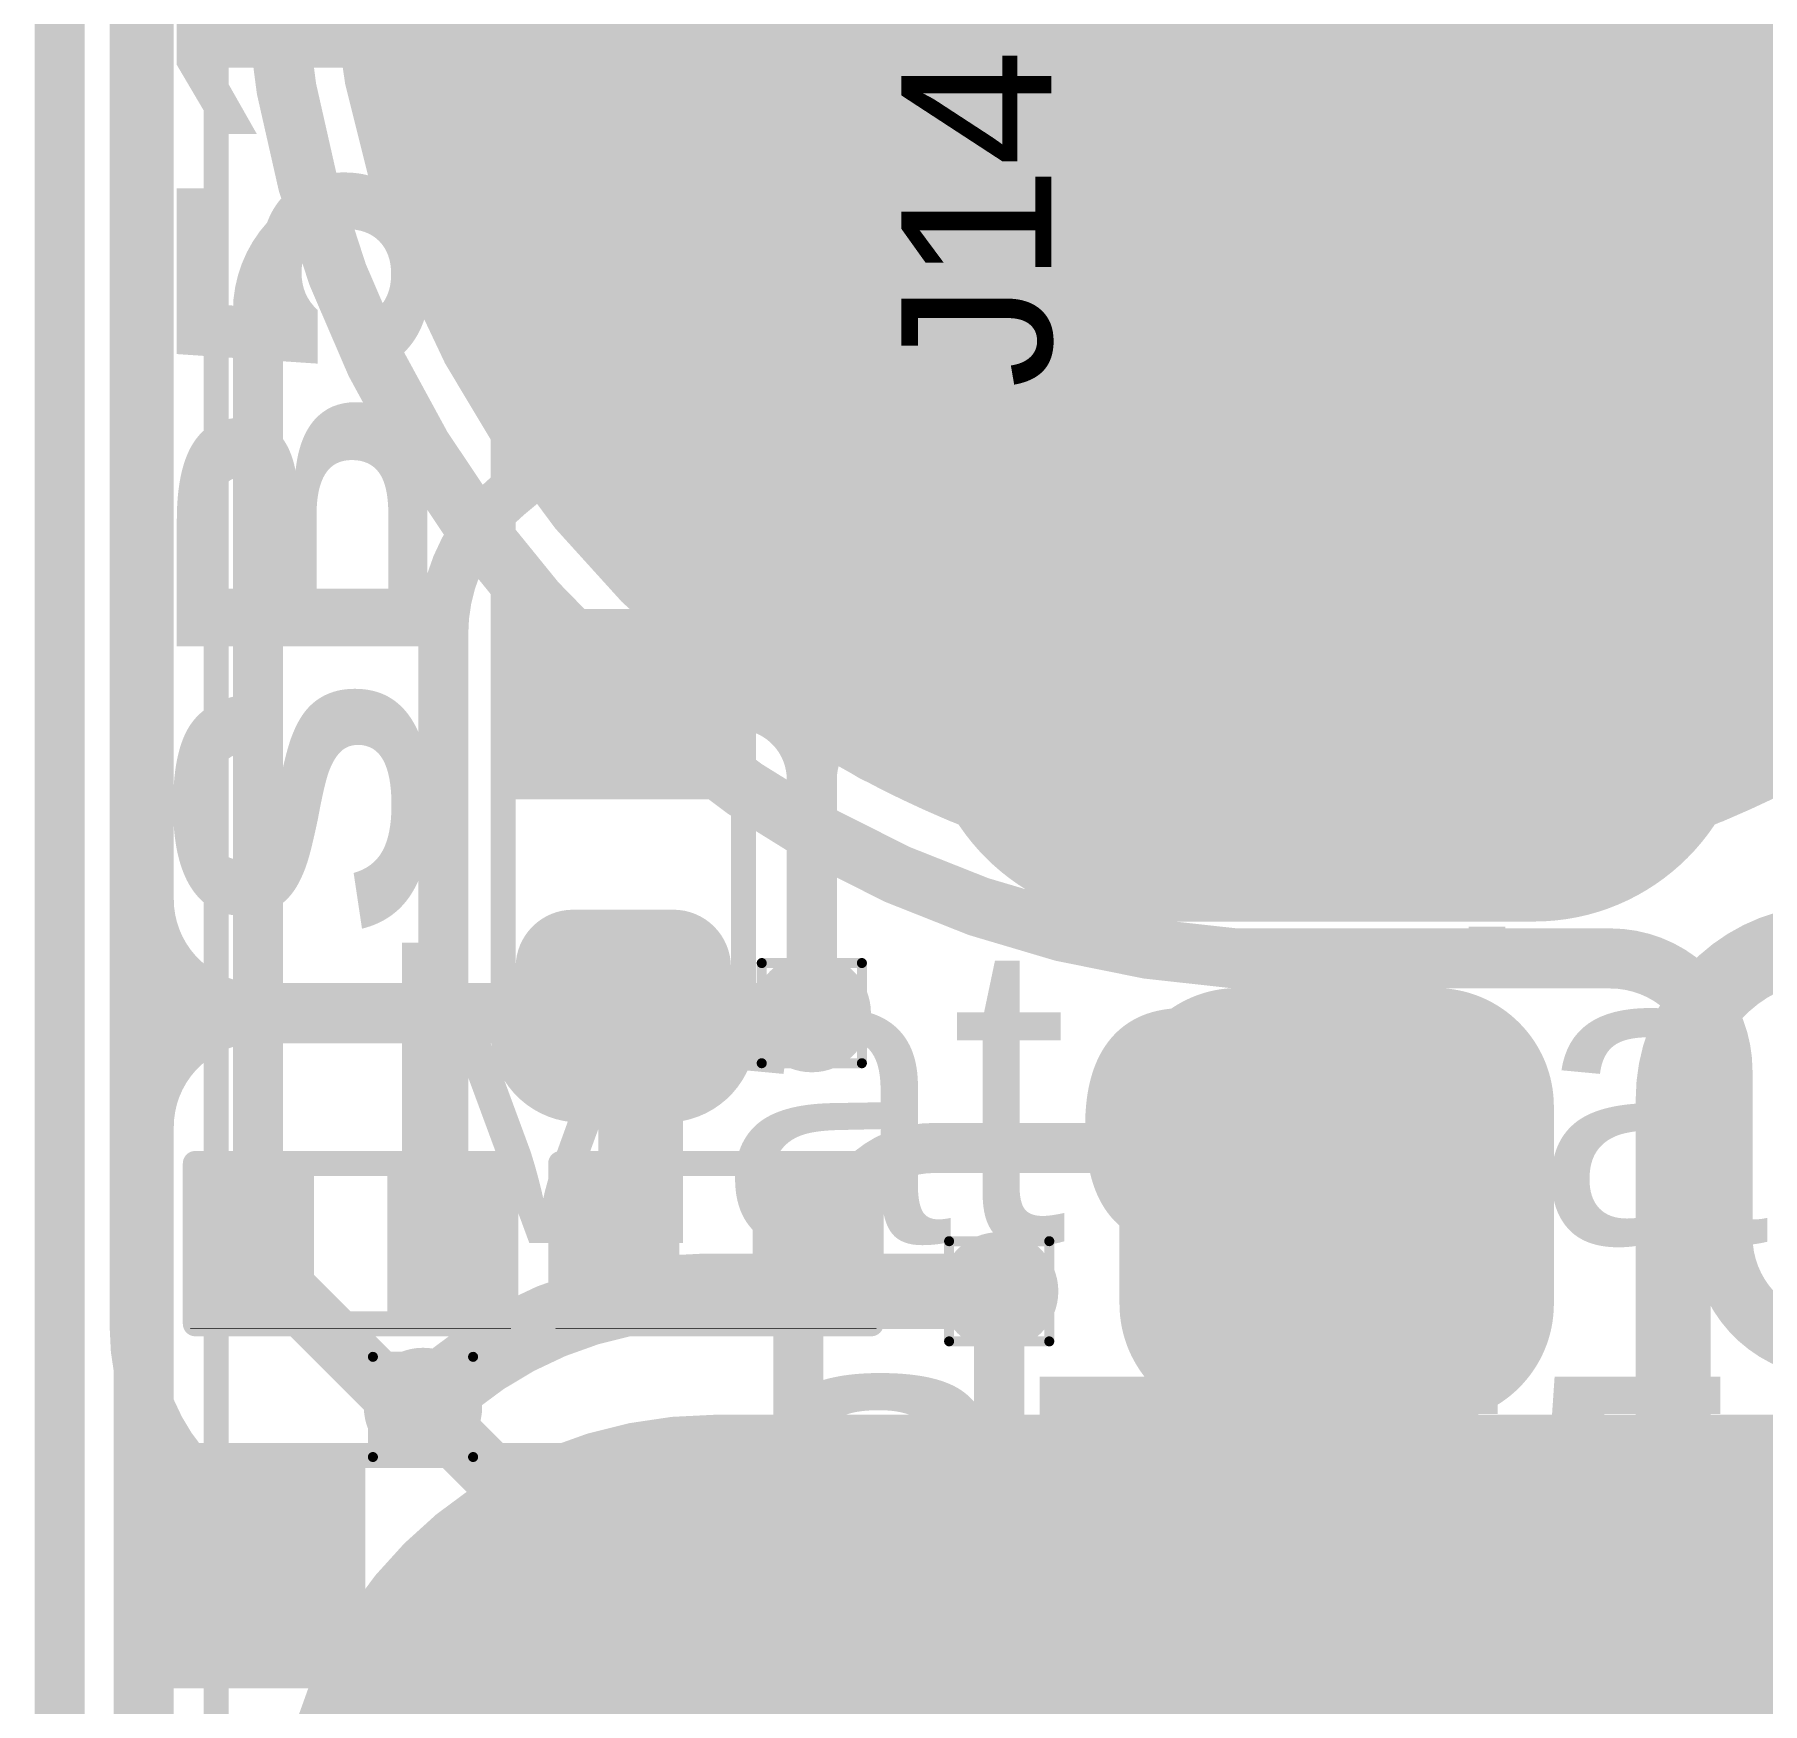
# Model space of a CAD drawing. Header units: inches. Extents: x 3 to 457, y -41 to 239.
# Drawn here: x 103.43 to 112.19, y 14.03 to 22.5 of the extents above; entities that cross this region are included whole.
import ezdxf

# ---------------------------------------------------------------- set-up
doc = ezdxf.new("R2010")
doc.units = ezdxf.units.IN
for name, color, linetype in [('Board Outline', 216, 'Continuous'), ('Bottom Layer', 5, 'Continuous'), ('Bottom Overlay', 54, 'Continuous'), ('Bottom Paste', 16, 'Continuous'), ('Bottom Solder', 6, 'Continuous'), ('Drill Drawing', 1, 'Continuous'), ('Fabrication', 76, 'Continuous'), ('Top Layer', 1, 'Continuous'), ('Top Overlay', 2, 'Continuous'), ('Top Paste', 8, 'Continuous'), ('Top Solder', 216, 'Continuous'), ('Via Holes', 16, 'Continuous')]:
    doc.layers.add(name, color=color, linetype=linetype)
doc.styles.add('Arial', font='', dxfattribs={"height": 0.2})
doc.styles.add('Arial Black_Bold', font='', dxfattribs={"height": 0.2})
doc.styles.get('Arial').set_extended_font_data('Arial')
doc.styles.get('Arial Black_Bold').set_extended_font_data('Arial Black', bold=True)

# ---------------------------------------------------------------- blocks, each defined once
blk = doc.blocks.new('S______B______117')
at = {"layer": 'Top Layer'}
for points in [[(-1.143, -0.4445), (-1.143, 0.4445), (-0.381, 0.4445), (-0.381, -0.4445)], [(0.381, -0.4445), (0.381, 0.4445), (1.143, 0.4445), (1.143, -0.4445)]]:
    blk.add_hatch(color=1, dxfattribs=at).paths.add_polyline_path(points)
at = {"layer": 'Top Paste'}
for points in [[(-1.143, -0.4445), (-1.143, 0.4445), (-0.381, 0.4445), (-0.381, -0.4445)], [(0.381, -0.4445), (0.381, 0.4445), (1.143, 0.4445), (1.143, -0.4445)]]:
    blk.add_hatch(color=8, dxfattribs=at).paths.add_polyline_path(points)
at = {"layer": 'Top Solder'}
for points in [[(-1.2446, -0.5461), (-1.2446, 0.5461), (-0.2794, 0.5461), (-0.2794, -0.5461)], [(0.2794, -0.5461), (0.2794, 0.5461), (1.2446, 0.5461), (1.2446, -0.5461)]]:
    blk.add_hatch(color=216, dxfattribs=at).paths.add_polyline_path(points)
at = {"layer": 'Top Overlay'}
for points in [[(-1.27, -0.5588, 0.127, 0.127, 0), (-1.27, 0.5588, 0.127, 0.127, 0)], [(-1.27, 0.5588, 0.127, 0.127, 0), (1.27, 0.5588, 0.127, 0.127, 0)], [(1.27, -0.5588, 0.127, 0.127, 0), (1.27, 0.5588, 0.127, 0.127, 0)], [(-1.27, -0.5588, 0.127, 0.127, 0), (1.27, -0.5588, 0.127, 0.127, 0)]]:
    blk.add_lwpolyline(points, format="xyseb", dxfattribs=at)
for points in [[(-1.30175, 0.5588, 0.0635, 0.0635, 1), (-1.23825, 0.5588, 0.0635, 0.0635, 1)], [(-1.30175, 0.5588, 0.0635, 0.0635, 1), (-1.23825, 0.5588, 0.0635, 0.0635, 1)], [(1.23825, 0.5588, 0.0635, 0.0635, 1), (1.30175, 0.5588, 0.0635, 0.0635, 1)], [(1.23825, 0.5588, 0.0635, 0.0635, 1), (1.30175, 0.5588, 0.0635, 0.0635, 1)], [(-1.30175, -0.5588, 0.0635, 0.0635, 1), (-1.23825, -0.5588, 0.0635, 0.0635, 1)], [(-1.30175, -0.5588, 0.0635, 0.0635, 1), (-1.23825, -0.5588, 0.0635, 0.0635, 1)], [(1.23825, -0.5588, 0.0635, 0.0635, 1), (1.30175, -0.5588, 0.0635, 0.0635, 1)], [(1.23825, -0.5588, 0.0635, 0.0635, 1), (1.30175, -0.5588, 0.0635, 0.0635, 1)]]:
    blk.add_lwpolyline(points, format="xyseb", close=True, dxfattribs=at)
blk = doc.blocks.new('S______B______3_P___126')
at = {"layer": 'Top Layer'}
h = blk.add_hatch(color=1, dxfattribs=at)
edge = h.paths.add_edge_path()
edge.add_arc((-1.7145, -0.254), 0.1905, 180, 270)
edge.add_line((-1.7145, -0.4445), (-1.3335, -0.4445))
edge.add_arc((-1.3335, -0.254), 0.1905, 270, 360)
edge.add_line((-1.143, -0.254), (-1.143, 0.254))
edge.add_arc((-1.3335, 0.254), 0.1905, 0, 90)
edge.add_line((-1.3335, 0.4445), (-1.7145, 0.4445))
edge.add_arc((-1.7145, 0.254), 0.1905, 90, 180)
edge.add_line((-1.905, 0.254), (-1.905, -0.254))
blk.add_hatch(color=1, dxfattribs=at).paths.add_polyline_path([(-0.381, -0.4445), (-0.381, 0.4445), (0.381, 0.4445), (0.381, -0.4445)])
h = blk.add_hatch(color=1, dxfattribs=at)
edge = h.paths.add_edge_path()
edge.add_arc((1.3335, -0.254), 0.1905, 180, 270)
edge.add_line((1.3335, -0.4445), (1.7145, -0.4445))
edge.add_arc((1.7145, -0.254), 0.1905, 270, 360)
edge.add_line((1.905, -0.254), (1.905, 0.254))
edge.add_arc((1.7145, 0.254), 0.1905, 0, 90)
edge.add_line((1.7145, 0.4445), (1.3335, 0.4445))
edge.add_arc((1.3335, 0.254), 0.1905, 90, 180)
edge.add_line((1.143, 0.254), (1.143, -0.254))
at = {"layer": 'Top Paste'}
h = blk.add_hatch(color=8, dxfattribs=at)
edge = h.paths.add_edge_path()
edge.add_arc((-1.7145, -0.254), 0.1905, 180, 270)
edge.add_line((-1.7145, -0.4445), (-1.3335, -0.4445))
edge.add_arc((-1.3335, -0.254), 0.1905, 270, 360)
edge.add_line((-1.143, -0.254), (-1.143, 0.254))
edge.add_arc((-1.3335, 0.254), 0.1905, 0, 90)
edge.add_line((-1.3335, 0.4445), (-1.7145, 0.4445))
edge.add_arc((-1.7145, 0.254), 0.1905, 90, 180)
edge.add_line((-1.905, 0.254), (-1.905, -0.254))
blk.add_hatch(color=8, dxfattribs=at).paths.add_polyline_path([(-0.381, -0.4445), (-0.381, 0.4445), (0.381, 0.4445), (0.381, -0.4445)])
h = blk.add_hatch(color=8, dxfattribs=at)
edge = h.paths.add_edge_path()
edge.add_arc((1.3335, -0.254), 0.1905, 180, 270)
edge.add_line((1.3335, -0.4445), (1.7145, -0.4445))
edge.add_arc((1.7145, -0.254), 0.1905, 270, 360)
edge.add_line((1.905, -0.254), (1.905, 0.254))
edge.add_arc((1.7145, 0.254), 0.1905, 0, 90)
edge.add_line((1.7145, 0.4445), (1.3335, 0.4445))
edge.add_arc((1.3335, 0.254), 0.1905, 90, 180)
edge.add_line((1.143, 0.254), (1.143, -0.254))
at = {"layer": 'Top Solder'}
h = blk.add_hatch(color=216, dxfattribs=at)
edge = h.paths.add_edge_path()
edge.add_arc((-1.7145, -0.254), 0.2921, 180, 270)
edge.add_line((-1.7145, -0.5461), (-1.3335, -0.5461))
edge.add_arc((-1.3335, -0.254), 0.2921, 270, 360)
edge.add_line((-1.0414, -0.254), (-1.0414, 0.254))
edge.add_arc((-1.3335, 0.254), 0.2921, 0, 90)
edge.add_line((-1.3335, 0.5461), (-1.7145, 0.5461))
edge.add_arc((-1.7145, 0.254), 0.2921, 90, 180)
edge.add_line((-2.0066, 0.254), (-2.0066, -0.254))
blk.add_hatch(color=216, dxfattribs=at).paths.add_polyline_path([(-0.4826, -0.5461), (-0.4826, 0.5461), (0.4826, 0.5461), (0.4826, -0.5461)])
h = blk.add_hatch(color=216, dxfattribs=at)
edge = h.paths.add_edge_path()
edge.add_arc((1.3335, -0.254), 0.2921, 180, 270)
edge.add_line((1.3335, -0.5461), (1.7145, -0.5461))
edge.add_arc((1.7145, -0.254), 0.2921, 270, 360)
edge.add_line((2.0066, -0.254), (2.0066, 0.254))
edge.add_arc((1.7145, 0.254), 0.2921, 0, 90)
edge.add_line((1.7145, 0.5461), (1.3335, 0.5461))
edge.add_arc((1.3335, 0.254), 0.2921, 90, 180)
edge.add_line((1.0414, 0.254), (1.0414, -0.254))
at = {"layer": 'Top Overlay'}
for points in [[(-2.0574, 0.2166, 0.127, 0.127, -0.414214), (-1.6644, 0.6096, 0.127, 0.127, 0)], [(1.6644, 0.6096, 0.127, 0.127, 0), (-1.6644, 0.6096, 0.127, 0.127, 0)], [(1.6644, 0.6096, 0.127, 0.127, -0.414214), (2.0574, 0.2166, 0.127, 0.127, 0)], [(-2.0574, -0.2166, 0.127, 0.127, 0), (-2.0574, 0.2166, 0.127, 0.127, 0)], [(2.0574, -0.2166, 0.127, 0.127, 0), (2.0574, 0.2166, 0.127, 0.127, 0)], [(-1.6644, -0.6096, 0.127, 0.127, -0.414214), (-2.0574, -0.2166, 0.127, 0.127, 0)], [(2.0574, -0.2166, 0.127, 0.127, -0.414214), (1.6644, -0.6096, 0.127, 0.127, 0)], [(1.6644, -0.6096, 0.127, 0.127, 0), (-1.6644, -0.6096, 0.127, 0.127, 0)]]:
    blk.add_lwpolyline(points, format="xyseb", dxfattribs=at)
for points in [[(-1.6962, 0.6096, 0.0635, 0.0635, 1), (-1.6327, 0.6096, 0.0635, 0.0635, 1)], [(-1.6962, 0.6096, 0.0635, 0.0635, 1), (-1.6327, 0.6096, 0.0635, 0.0635, 1)], [(1.6327, 0.6096, 0.0635, 0.0635, 1), (1.6962, 0.6096, 0.0635, 0.0635, 1)], [(1.6327, 0.6096, 0.0635, 0.0635, 1), (1.6962, 0.6096, 0.0635, 0.0635, 1)], [(-2.0892, 0.2166, 0.0635, 0.0635, 1), (-2.0257, 0.2166, 0.0635, 0.0635, 1)], [(-2.0892, 0.2166, 0.0635, 0.0635, 1), (-2.0257, 0.2166, 0.0635, 0.0635, 1)], [(2.0257, 0.2166, 0.0635, 0.0635, 1), (2.0892, 0.2166, 0.0635, 0.0635, 1)], [(2.0257, 0.2166, 0.0635, 0.0635, 1), (2.0892, 0.2166, 0.0635, 0.0635, 1)], [(-2.0892, -0.2166, 0.0635, 0.0635, 1), (-2.0257, -0.2166, 0.0635, 0.0635, 1)], [(-2.0892, -0.2166, 0.0635, 0.0635, 1), (-2.0257, -0.2166, 0.0635, 0.0635, 1)], [(2.0257, -0.2166, 0.0635, 0.0635, 1), (2.0892, -0.2166, 0.0635, 0.0635, 1)], [(2.0257, -0.2166, 0.0635, 0.0635, 1), (2.0892, -0.2166, 0.0635, 0.0635, 1)], [(-1.6962, -0.6096, 0.0635, 0.0635, 1), (-1.6327, -0.6096, 0.0635, 0.0635, 1)], [(-1.6962, -0.6096, 0.0635, 0.0635, 1), (-1.6327, -0.6096, 0.0635, 0.0635, 1)], [(1.6327, -0.6096, 0.0635, 0.0635, 1), (1.6962, -0.6096, 0.0635, 0.0635, 1)], [(1.6327, -0.6096, 0.0635, 0.0635, 1), (1.6962, -0.6096, 0.0635, 0.0635, 1)]]:
    blk.add_lwpolyline(points, format="xyseb", close=True, dxfattribs=at)
blk = doc.blocks.new('R___0402_183')
at = {"layer": 'Top Layer'}
for points in [[(-0.6985, -0.3175), (-0.6985, 0.3175), (-0.2413, 0.3175), (-0.2413, -0.3175)], [(0.2413, -0.3175), (0.2413, 0.3175), (0.6985, 0.3175), (0.6985, -0.3175)]]:
    blk.add_hatch(color=1, dxfattribs=at).paths.add_polyline_path(points)
at = {"layer": 'Top Paste'}
for points in [[(-0.6985, -0.3175), (-0.6985, 0.3175), (-0.2413, 0.3175), (-0.2413, -0.3175)], [(0.2413, -0.3175), (0.2413, 0.3175), (0.6985, 0.3175), (0.6985, -0.3175)]]:
    blk.add_hatch(color=8, dxfattribs=at).paths.add_polyline_path(points)
at = {"layer": 'Top Solder'}
for points in [[(-0.7535, -0.3725), (-0.7535, 0.3725), (-0.1863, 0.3725), (-0.1863, -0.3725)], [(0.1863, -0.3725), (0.1863, 0.3725), (0.7535, 0.3725), (0.7535, -0.3725)]]:
    blk.add_hatch(color=216, dxfattribs=at).paths.add_polyline_path(points)
at = {"layer": 'Top Overlay'}
for points in [[(-0.7874, 0.4064, 0.127, 0.127, 0), (0.7874, 0.4064, 0.127, 0.127, 0)], [(-0.7874, -0.4064, 0.127, 0.127, 0), (-0.7874, 0.4064, 0.127, 0.127, 0)], [(0.7874, -0.4064, 0.127, 0.127, 0), (0.7874, 0.4064, 0.127, 0.127, 0)], [(-0.7874, -0.4064, 0.127, 0.127, 0), (0.7874, -0.4064, 0.127, 0.127, 0)], [(-0.8128, -0.4318, 0.00323, 0.00323, 0), (0.8128, -0.4318, 0.00323, 0.00323, 0)]]:
    blk.add_lwpolyline(points, format="xyseb", dxfattribs=at)
for points in [[(-0.8191, 0.4064, 0.0635, 0.0635, 1), (-0.7556, 0.4064, 0.0635, 0.0635, 1)], [(-0.8191, 0.4064, 0.0635, 0.0635, 1), (-0.7556, 0.4064, 0.0635, 0.0635, 1)], [(0.7556, 0.4064, 0.0635, 0.0635, 1), (0.8191, 0.4064, 0.0635, 0.0635, 1)], [(0.7556, 0.4064, 0.0635, 0.0635, 1), (0.8191, 0.4064, 0.0635, 0.0635, 1)], [(-0.8191, -0.4064, 0.0635, 0.0635, 1), (-0.7556, -0.4064, 0.0635, 0.0635, 1)], [(-0.8191, -0.4064, 0.0635, 0.0635, 1), (-0.7556, -0.4064, 0.0635, 0.0635, 1)], [(0.7556, -0.4064, 0.0635, 0.0635, 1), (0.8191, -0.4064, 0.0635, 0.0635, 1)], [(0.7556, -0.4064, 0.0635, 0.0635, 1), (0.8191, -0.4064, 0.0635, 0.0635, 1)], [(-0.8136, -0.4318, 0.00161, 0.00161, 1), (-0.812, -0.4318, 0.00161, 0.00161, 1)], [(0.812, -0.4318, 0.00161, 0.00161, 1), (0.8136, -0.4318, 0.00161, 0.00161, 1)]]:
    blk.add_lwpolyline(points, format="xyseb", close=True, dxfattribs=at)
blk = doc.blocks.new('R___0402_184')
at = {"layer": 'Top Layer'}
for points in [[(-0.6985, -0.3175), (-0.6985, 0.3175), (-0.2413, 0.3175), (-0.2413, -0.3175)], [(0.2413, -0.3175), (0.2413, 0.3175), (0.6985, 0.3175), (0.6985, -0.3175)]]:
    blk.add_hatch(color=1, dxfattribs=at).paths.add_polyline_path(points)
at = {"layer": 'Top Paste'}
for points in [[(-0.6985, -0.3175), (-0.6985, 0.3175), (-0.2413, 0.3175), (-0.2413, -0.3175)], [(0.2413, -0.3175), (0.2413, 0.3175), (0.6985, 0.3175), (0.6985, -0.3175)]]:
    blk.add_hatch(color=8, dxfattribs=at).paths.add_polyline_path(points)
at = {"layer": 'Top Solder'}
for points in [[(-0.7535, -0.3725), (-0.7535, 0.3725), (-0.1863, 0.3725), (-0.1863, -0.3725)], [(0.1863, -0.3725), (0.1863, 0.3725), (0.7535, 0.3725), (0.7535, -0.3725)]]:
    blk.add_hatch(color=216, dxfattribs=at).paths.add_polyline_path(points)
at = {"layer": 'Top Overlay'}
for points in [[(-0.7874, 0.4064, 0.127, 0.127, 0), (0.7874, 0.4064, 0.127, 0.127, 0)], [(-0.7874, -0.4064, 0.127, 0.127, 0), (-0.7874, 0.4064, 0.127, 0.127, 0)], [(0.7874, -0.4064, 0.127, 0.127, 0), (0.7874, 0.4064, 0.127, 0.127, 0)], [(-0.7874, -0.4064, 0.127, 0.127, 0), (0.7874, -0.4064, 0.127, 0.127, 0)], [(-0.8128, -0.4318, 0.00323, 0.00323, 0), (0.8128, -0.4318, 0.00323, 0.00323, 0)]]:
    blk.add_lwpolyline(points, format="xyseb", dxfattribs=at)
for points in [[(-0.8191, 0.4064, 0.0635, 0.0635, 1), (-0.7556, 0.4064, 0.0635, 0.0635, 1)], [(-0.8191, 0.4064, 0.0635, 0.0635, 1), (-0.7556, 0.4064, 0.0635, 0.0635, 1)], [(0.7556, 0.4064, 0.0635, 0.0635, 1), (0.8191, 0.4064, 0.0635, 0.0635, 1)], [(0.7556, 0.4064, 0.0635, 0.0635, 1), (0.8191, 0.4064, 0.0635, 0.0635, 1)], [(-0.8191, -0.4064, 0.0635, 0.0635, 1), (-0.7556, -0.4064, 0.0635, 0.0635, 1)], [(-0.8191, -0.4064, 0.0635, 0.0635, 1), (-0.7556, -0.4064, 0.0635, 0.0635, 1)], [(0.7556, -0.4064, 0.0635, 0.0635, 1), (0.8191, -0.4064, 0.0635, 0.0635, 1)], [(0.7556, -0.4064, 0.0635, 0.0635, 1), (0.8191, -0.4064, 0.0635, 0.0635, 1)], [(-0.8136, -0.4318, 0.00161, 0.00161, 1), (-0.812, -0.4318, 0.00161, 0.00161, 1)], [(0.812, -0.4318, 0.00161, 0.00161, 1), (0.8136, -0.4318, 0.00161, 0.00161, 1)]]:
    blk.add_lwpolyline(points, format="xyseb", close=True, dxfattribs=at)
blk = doc.blocks.new('EMG_ELECTRODE_4_____B_237')
at = {"layer": 'Bottom Layer'}
h = blk.add_hatch(color=5, dxfattribs=at)
edge = h.paths.add_edge_path()
edge.add_arc((-0.0001, 19.9744), 5, 0, 360)
h = blk.add_hatch(color=5, dxfattribs=at)
edge = h.paths.add_edge_path()
edge.add_arc((-3.15, 10), 2.1, 90, 270)
edge.add_line((-3.15, 7.9), (3.15, 7.9))
edge.add_arc((3.15, 10), 2.1, 270, 450)
edge.add_line((3.15, 12.1), (-3.15, 12.1))
at = {"layer": 'Bottom Paste'}
h = blk.add_hatch(color=16, dxfattribs=at)
edge = h.paths.add_edge_path()
edge.add_arc((-0.0001, 19.9744), 5, 0, 360)
h = blk.add_hatch(color=16, dxfattribs=at)
edge = h.paths.add_edge_path()
edge.add_arc((-3.15, 10), 2.1, 90, 270)
edge.add_line((-3.15, 7.9), (3.15, 7.9))
edge.add_arc((3.15, 10), 2.1, 270, 450)
edge.add_line((3.15, 12.1), (-3.15, 12.1))
at = {"layer": 'Bottom Solder'}
h = blk.add_hatch(color=6, dxfattribs=at)
edge = h.paths.add_edge_path()
edge.add_arc((-0.0001, 19.9744), 5.1016, 0, 360)
h = blk.add_hatch(color=6, dxfattribs=at)
edge = h.paths.add_edge_path()
edge.add_arc((-3.15, 10), 2.2016, 90, 270)
edge.add_line((-3.15, 7.7984), (3.15, 7.7984))
edge.add_arc((3.15, 10), 2.2016, 270, 450)
edge.add_line((3.15, 12.2016), (-3.15, 12.2016))
at = {"layer": 'Bottom Overlay'}
blk.add_lwpolyline([(-5.6833, -21.0042, 0.127, 0.127, 0), (-5.6833, 20.9528, 0.127, 0.127, 0)], format="xyseb", dxfattribs=at)
blk = doc.blocks.new('T____P____SMD_3_P____239')
at = {"layer": 'Top Layer'}
h = blk.add_hatch(color=1, dxfattribs=at)
edge = h.paths.add_edge_path()
edge.add_arc((-0.5, 3.04), 0.5, 90, 180)
edge.add_line((-1, 3.04), (-1, 2.04))
edge.add_arc((-0.5, 2.04), 0.5, 180, 270)
edge.add_line((-0.5, 1.54), (0.5, 1.54))
edge.add_arc((0.5, 2.04), 0.5, 270, 360)
edge.add_line((1, 2.04), (1, 3.04))
edge.add_arc((0.5, 3.04), 0.5, 0, 90)
edge.add_line((0.5, 3.54), (-0.5, 3.54))
h = blk.add_hatch(color=1, dxfattribs=at)
edge = h.paths.add_edge_path()
edge.add_arc((-1, 0), 1, 90, 270)
edge.add_line((-1, -1), (1, -1))
edge.add_arc((1, 0), 1, 270, 450)
edge.add_line((1, 1), (-1, 1))
h = blk.add_hatch(color=1, dxfattribs=at)
edge = h.paths.add_edge_path()
edge.add_arc((-0.5, -2.04), 0.5, 90, 180)
edge.add_line((-1, -2.04), (-1, -3.04))
edge.add_arc((-0.5, -3.04), 0.5, 180, 270)
edge.add_line((-0.5, -3.54), (0.5, -3.54))
edge.add_arc((0.5, -3.04), 0.5, 270, 360)
edge.add_line((1, -3.04), (1, -2.04))
edge.add_arc((0.5, -2.04), 0.5, 0, 90)
edge.add_line((0.5, -1.54), (-0.5, -1.54))
at = {"layer": 'Top Paste'}
h = blk.add_hatch(color=8, dxfattribs=at)
edge = h.paths.add_edge_path()
edge.add_arc((-0.5, 3.04), 0.5, 90, 180)
edge.add_line((-1, 3.04), (-1, 2.04))
edge.add_arc((-0.5, 2.04), 0.5, 180, 270)
edge.add_line((-0.5, 1.54), (0.5, 1.54))
edge.add_arc((0.5, 2.04), 0.5, 270, 360)
edge.add_line((1, 2.04), (1, 3.04))
edge.add_arc((0.5, 3.04), 0.5, 0, 90)
edge.add_line((0.5, 3.54), (-0.5, 3.54))
h = blk.add_hatch(color=8, dxfattribs=at)
edge = h.paths.add_edge_path()
edge.add_arc((-1, 0), 1, 90, 270)
edge.add_line((-1, -1), (1, -1))
edge.add_arc((1, 0), 1, 270, 450)
edge.add_line((1, 1), (-1, 1))
h = blk.add_hatch(color=8, dxfattribs=at)
edge = h.paths.add_edge_path()
edge.add_arc((-0.5, -2.04), 0.5, 90, 180)
edge.add_line((-1, -2.04), (-1, -3.04))
edge.add_arc((-0.5, -3.04), 0.5, 180, 270)
edge.add_line((-0.5, -3.54), (0.5, -3.54))
edge.add_arc((0.5, -3.04), 0.5, 270, 360)
edge.add_line((1, -3.04), (1, -2.04))
edge.add_arc((0.5, -2.04), 0.5, 0, 90)
edge.add_line((0.5, -1.54), (-0.5, -1.54))
at = {"layer": 'Top Solder'}
h = blk.add_hatch(color=216, dxfattribs=at)
edge = h.paths.add_edge_path()
edge.add_arc((-0.5, 3.04), 0.6016, 90, 180)
edge.add_line((-1.1016, 3.04), (-1.1016, 2.04))
edge.add_arc((-0.5, 2.04), 0.6016, 180, 270)
edge.add_line((-0.5, 1.4384), (0.5, 1.4384))
edge.add_arc((0.5, 2.04), 0.6016, 270, 360)
edge.add_line((1.1016, 2.04), (1.1016, 3.04))
edge.add_arc((0.5, 3.04), 0.6016, 0, 90)
edge.add_line((0.5, 3.6416), (-0.5, 3.6416))
h = blk.add_hatch(color=216, dxfattribs=at)
edge = h.paths.add_edge_path()
edge.add_arc((-1, 0), 1.1016, 90, 270)
edge.add_line((-1, -1.1016), (1, -1.1016))
edge.add_arc((1, 0), 1.1016, 270, 450)
edge.add_line((1, 1.1016), (-1, 1.1016))
h = blk.add_hatch(color=216, dxfattribs=at)
edge = h.paths.add_edge_path()
edge.add_arc((-0.5, -2.04), 0.6016, 90, 180)
edge.add_line((-1.1016, -2.04), (-1.1016, -3.04))
edge.add_arc((-0.5, -3.04), 0.6016, 180, 270)
edge.add_line((-0.5, -3.6416), (0.5, -3.6416))
edge.add_arc((0.5, -3.04), 0.6016, 270, 360)
edge.add_line((1.1016, -3.04), (1.1016, -2.04))
edge.add_arc((0.5, -2.04), 0.6016, 0, 90)
edge.add_line((0.5, -1.4384), (-0.5, -1.4384))

msp = doc.modelspace()

# ---------------------------------------------------------------- hatches: boundary and pattern name
at = {"layer": 'Bottom Layer'}
h = msp.add_hatch(color=5, dxfattribs=at)
edge = h.paths.add_edge_path()
edge.add_arc((107.3672, 17.534), 0.3, 0, 360)
h = msp.add_hatch(color=5, dxfattribs=at)
edge = h.paths.add_edge_path()
edge.add_arc((108.3176, 16.1236), 0.3, 0, 360)
h = msp.add_hatch(color=5, dxfattribs=at)
edge = h.paths.add_edge_path()
edge.add_arc((105.3953, 15.5371), 0.3, 0, 360)
at = {"layer": 'Top Layer'}
h = msp.add_hatch(color=1, dxfattribs=at)
edge = h.paths.add_edge_path()
edge.add_arc((107.3672, 17.534), 0.3, 0, 360)
h = msp.add_hatch(color=1, dxfattribs=at)
edge = h.paths.add_edge_path()
edge.add_arc((108.3176, 16.1236), 0.3, 0, 360)
h = msp.add_hatch(color=1, dxfattribs=at)
edge = h.paths.add_edge_path()
edge.add_arc((105.3953, 15.5371), 0.3, 0, 360)
at = {"layer": 'Via Holes'}
h = msp.add_hatch(color=7, dxfattribs=at)
edge = h.paths.add_edge_path()
edge.add_arc((107.3672, 17.534), 0.15, 0, 360)
h = msp.add_hatch(color=7, dxfattribs=at)
edge = h.paths.add_edge_path()
edge.add_arc((108.3176, 16.1236), 0.15, 0, 360)
h = msp.add_hatch(color=7, dxfattribs=at)
edge = h.paths.add_edge_path()
edge.add_arc((105.3953, 15.5371), 0.15, 0, 360)

# ---------------------------------------------------------------- linework, layer by layer
at = {"layer": 'Board Outline'}
msp.add_lwpolyline([(103.5522, -17.7088, 0.127, 0.127, 0), (103.5525, 24.1726, 0.127, 0.127, 0)], format="xyseb", dxfattribs=at)
at = {"layer": 'Bottom Layer'}
for points in [[(103.979, 18.1108, 0.3048, 0.3048, 0), (103.979, 24.313, 0.3048, 0.3048, 0)], [(106.31, 19.2675, 0.3048, 0.3048, -0.209657), (104.6201, 23.1943, 0.3048, 0.3048, 0)], [(106.31, 19.2675, 0.3048, 0.3048, 0), (106.3412, 19.2367, 0.3048, 0.3048, 0)], [(109.5157, 17.8114, 0.3048, 0.3048, -0.180286), (106.3412, 19.2367, 0.3048, 0.3048, 0)], [(103.979, 16.9572, 0.3048, 0.3048, 0), (103.979, 18.1108, 0.3048, 0.3048, 0)], [(104.5558, 17.534, 0.3048, 0.3048, -0.414214), (103.979, 18.1108, 0.3048, 0.3048, 0)], [(109.5157, 17.8114, 0.3048, 0.3048, 0), (109.5258, 17.8114, 0.3048, 0.3048, 0)], [(109.5258, 17.8114, 0.3048, 0.3048, 0), (111.4169, 17.8114, 0.3048, 0.3048, 0)], [(111.4169, 17.8114, 0.3048, 0.3048, -0.414214), (111.986, 17.2423, 0.3048, 0.3048, 0)], [(103.979, 16.9572, 0.3048, 0.3048, -0.414214), (104.5558, 17.534, 0.3048, 0.3048, 0)], [(104.0478, 17.534, 0.3048, 0.3048, 0), (104.5558, 17.534, 0.3048, 0.3048, 0)], [(104.5558, 17.534, 0.3048, 0.3048, 0), (107.3672, 17.534, 0.3048, 0.3048, 0)], [(111.986, 16.4011, 0.3048, 0.3048, 0), (111.986, 17.2423, 0.3048, 0.3048, 0)], [(103.979, 10.4572, 0.3048, 0.3048, 0), (103.979, 16.9572, 0.3048, 0.3048, 0)], [(112.5499, 15.8373, 0.3048, 0.3048, -0.414214), (111.986, 16.4011, 0.3048, 0.3048, 0)], [(105.3961, 15.5379, 0.381, 0.381, -0.19877), (106.8111, 16.1236, 0.381, 0.381, 0)], [(106.8111, 16.1236, 0.381, 0.381, 0), (108.3176, 16.1236, 0.381, 0.381, 0)], [(105.3953, 15.5371, 0.381, 0.381, -0.000137), (105.3961, 15.5379, 0.381, 0.381, 0)]]:
    msp.add_lwpolyline(points, format="xyseb", dxfattribs=at)
for points in [[(106.2338, 19.2675, 0.1524, 0.1524, 1), (106.3862, 19.2675, 0.1524, 0.1524, 1)], [(106.2338, 19.2675, 0.1524, 0.1524, 1), (106.3862, 19.2675, 0.1524, 0.1524, 1)], [(106.265, 19.2367, 0.1524, 0.1524, 1), (106.4174, 19.2367, 0.1524, 0.1524, 1)], [(106.265, 19.2367, 0.1524, 0.1524, 1), (106.4174, 19.2367, 0.1524, 0.1524, 1)], [(103.9028, 18.1108, 0.1524, 0.1524, 1), (104.0552, 18.1108, 0.1524, 0.1524, 1)], [(103.9028, 18.1108, 0.1524, 0.1524, 1), (104.0552, 18.1108, 0.1524, 0.1524, 1)], [(103.9028, 18.1108, 0.1524, 0.1524, 1), (104.0552, 18.1108, 0.1524, 0.1524, 1)], [(109.4395, 17.8114, 0.1524, 0.1524, 1), (109.5919, 17.8114, 0.1524, 0.1524, 1)], [(109.4395, 17.8114, 0.1524, 0.1524, 1), (109.5919, 17.8114, 0.1524, 0.1524, 1)], [(109.4496, 17.8114, 0.1524, 0.1524, 1), (109.602, 17.8114, 0.1524, 0.1524, 1)], [(109.4496, 17.8114, 0.1524, 0.1524, 1), (109.602, 17.8114, 0.1524, 0.1524, 1)], [(111.3407, 17.8114, 0.1524, 0.1524, 1), (111.4931, 17.8114, 0.1524, 0.1524, 1)], [(111.3407, 17.8114, 0.1524, 0.1524, 1), (111.4931, 17.8114, 0.1524, 0.1524, 1)], [(103.9716, 17.534, 0.1524, 0.1524, 1), (104.124, 17.534, 0.1524, 0.1524, 1)], [(104.4796, 17.534, 0.1524, 0.1524, 1), (104.632, 17.534, 0.1524, 0.1524, 1)], [(104.4796, 17.534, 0.1524, 0.1524, 1), (104.632, 17.534, 0.1524, 0.1524, 1)], [(104.4796, 17.534, 0.1524, 0.1524, 1), (104.632, 17.534, 0.1524, 0.1524, 1)], [(104.4796, 17.534, 0.1524, 0.1524, 1), (104.632, 17.534, 0.1524, 0.1524, 1)], [(107.291, 17.534, 0.1524, 0.1524, 1), (107.4434, 17.534, 0.1524, 0.1524, 1)], [(111.9098, 17.2423, 0.1524, 0.1524, 1), (112.0622, 17.2423, 0.1524, 0.1524, 1)], [(111.9098, 17.2423, 0.1524, 0.1524, 1), (112.0622, 17.2423, 0.1524, 0.1524, 1)], [(103.9028, 16.9572, 0.1524, 0.1524, 1), (104.0552, 16.9572, 0.1524, 0.1524, 1)], [(103.9028, 16.9572, 0.1524, 0.1524, 1), (104.0552, 16.9572, 0.1524, 0.1524, 1)], [(103.9028, 16.9572, 0.1524, 0.1524, 1), (104.0552, 16.9572, 0.1524, 0.1524, 1)], [(111.9098, 16.4011, 0.1524, 0.1524, 1), (112.0622, 16.4011, 0.1524, 0.1524, 1)], [(111.9098, 16.4011, 0.1524, 0.1524, 1), (112.0622, 16.4011, 0.1524, 0.1524, 1)], [(106.7159, 16.1236, 0.1905, 0.1905, 1), (106.9064, 16.1236, 0.1905, 0.1905, 1)], [(106.7159, 16.1236, 0.1905, 0.1905, 1), (106.9064, 16.1236, 0.1905, 0.1905, 1)], [(108.2223, 16.1236, 0.1905, 0.1905, 1), (108.4128, 16.1236, 0.1905, 0.1905, 1)], [(105.3001, 15.5371, 0.1905, 0.1905, 1), (105.4906, 15.5371, 0.1905, 0.1905, 1)], [(105.3008, 15.5379, 0.1905, 0.1905, 1), (105.4913, 15.5379, 0.1905, 0.1905, 1)], [(105.3008, 15.5379, 0.1905, 0.1905, 1), (105.4913, 15.5379, 0.1905, 0.1905, 1)]]:
    msp.add_lwpolyline(points, format="xyseb", close=True, dxfattribs=at)
at = {"layer": 'Drill Drawing'}
for points in [[(107.1132, 17.788, 0.0508, 0.0508, 0), (107.6212, 17.788, 0.0508, 0.0508, 0)], [(107.1132, 17.28, 0.0508, 0.0508, 0), (107.1132, 17.788, 0.0508, 0.0508, 0)], [(107.6212, 17.28, 0.0508, 0.0508, 0), (107.6212, 17.788, 0.0508, 0.0508, 0)], [(107.1132, 17.28, 0.0508, 0.0508, 0), (107.6212, 17.28, 0.0508, 0.0508, 0)], [(108.0636, 16.3776, 0.0508, 0.0508, 0), (108.5716, 16.3776, 0.0508, 0.0508, 0)], [(108.0636, 15.8696, 0.0508, 0.0508, 0), (108.0636, 16.3776, 0.0508, 0.0508, 0)], [(108.5716, 15.8696, 0.0508, 0.0508, 0), (108.5716, 16.3776, 0.0508, 0.0508, 0)], [(108.0636, 15.8696, 0.0508, 0.0508, 0), (108.5716, 15.8696, 0.0508, 0.0508, 0)], [(105.1413, 15.7911, 0.0508, 0.0508, 0), (105.6493, 15.7911, 0.0508, 0.0508, 0)], [(105.1413, 15.2831, 0.0508, 0.0508, 0), (105.1413, 15.7911, 0.0508, 0.0508, 0)], [(105.6493, 15.2831, 0.0508, 0.0508, 0), (105.6493, 15.7911, 0.0508, 0.0508, 0)], [(105.1413, 15.2831, 0.0508, 0.0508, 0), (105.6493, 15.2831, 0.0508, 0.0508, 0)]]:
    msp.add_lwpolyline(points, format="xyseb", dxfattribs=at)
for points in [[(107.1005, 17.788, 0.0254, 0.0254, 1), (107.1259, 17.788, 0.0254, 0.0254, 1)], [(107.1005, 17.788, 0.0254, 0.0254, 1), (107.1259, 17.788, 0.0254, 0.0254, 1)], [(107.6085, 17.788, 0.0254, 0.0254, 1), (107.6339, 17.788, 0.0254, 0.0254, 1)], [(107.6085, 17.788, 0.0254, 0.0254, 1), (107.6339, 17.788, 0.0254, 0.0254, 1)], [(107.1005, 17.28, 0.0254, 0.0254, 1), (107.1259, 17.28, 0.0254, 0.0254, 1)], [(107.1005, 17.28, 0.0254, 0.0254, 1), (107.1259, 17.28, 0.0254, 0.0254, 1)], [(107.6085, 17.28, 0.0254, 0.0254, 1), (107.6339, 17.28, 0.0254, 0.0254, 1)], [(107.6085, 17.28, 0.0254, 0.0254, 1), (107.6339, 17.28, 0.0254, 0.0254, 1)], [(108.0509, 16.3776, 0.0254, 0.0254, 1), (108.0763, 16.3776, 0.0254, 0.0254, 1)], [(108.0509, 16.3776, 0.0254, 0.0254, 1), (108.0763, 16.3776, 0.0254, 0.0254, 1)], [(108.5589, 16.3776, 0.0254, 0.0254, 1), (108.5843, 16.3776, 0.0254, 0.0254, 1)], [(108.5589, 16.3776, 0.0254, 0.0254, 1), (108.5843, 16.3776, 0.0254, 0.0254, 1)], [(108.0509, 15.8696, 0.0254, 0.0254, 1), (108.0763, 15.8696, 0.0254, 0.0254, 1)], [(108.0509, 15.8696, 0.0254, 0.0254, 1), (108.0763, 15.8696, 0.0254, 0.0254, 1)], [(108.5589, 15.8696, 0.0254, 0.0254, 1), (108.5843, 15.8696, 0.0254, 0.0254, 1)], [(108.5589, 15.8696, 0.0254, 0.0254, 1), (108.5843, 15.8696, 0.0254, 0.0254, 1)], [(105.1286, 15.7911, 0.0254, 0.0254, 1), (105.154, 15.7911, 0.0254, 0.0254, 1)], [(105.1286, 15.7911, 0.0254, 0.0254, 1), (105.154, 15.7911, 0.0254, 0.0254, 1)], [(105.6366, 15.7911, 0.0254, 0.0254, 1), (105.662, 15.7911, 0.0254, 0.0254, 1)], [(105.6366, 15.7911, 0.0254, 0.0254, 1), (105.662, 15.7911, 0.0254, 0.0254, 1)], [(105.1286, 15.2831, 0.0254, 0.0254, 1), (105.154, 15.2831, 0.0254, 0.0254, 1)], [(105.1286, 15.2831, 0.0254, 0.0254, 1), (105.154, 15.2831, 0.0254, 0.0254, 1)], [(105.6366, 15.2831, 0.0254, 0.0254, 1), (105.662, 15.2831, 0.0254, 0.0254, 1)], [(105.6366, 15.2831, 0.0254, 0.0254, 1), (105.662, 15.2831, 0.0254, 0.0254, 1)]]:
    msp.add_lwpolyline(points, format="xyseb", close=True, dxfattribs=at)
at = {"layer": 'Fabrication'}
for points in [[(115.0293, 23.2447, 0.254, 0.254, 1), (105.0293, 23.2447, 0.254, 0.254, 1)], [(106.8118, 15.3704, 0.127, 0.127, 1), (106.9388, 15.3704, 0.127, 0.127, 1)], [(106.8118, 15.3704, 0.127, 0.127, 1), (106.9388, 15.3704, 0.127, 0.127, 1)], [(105.3269, 14.7553, 0.127, 0.127, 1), (105.4539, 14.7553, 0.127, 0.127, 1)], [(105.3269, 14.7553, 0.127, 0.127, 1), (105.4539, 14.7553, 0.127, 0.127, 1)]]:
    msp.add_lwpolyline(points, format="xyseb", close=True, dxfattribs=at)
for points in [[(103.5522, -17.7088, 0.254, 0.254, 0), (103.5525, 24.1726, 0.254, 0.254, 0)], [(105.3904, 14.7553, 0.254, 0.254, -0.198912), (106.8753, 15.3704, 0.254, 0.254, 0)], [(106.8753, 15.3704, 0.254, 0.254, 0), (113.1833, 15.3704, 0.254, 0.254, 0)], [(104.7753, 13.2704, 0.254, 0.254, -0.198912), (105.3904, 14.7553, 0.254, 0.254, 0)]]:
    msp.add_lwpolyline(points, format="xyseb", dxfattribs=at)
at = {"layer": 'Top Layer'}
for points in [[(103.9335, 15.9335, 0.254, 0.254, 0), (103.9335, 23.6052, 0.254, 0.254, 0)], [(104.5581, 21.0909, 0.254, 0.254, -0.414214), (105.1072, 21.64, 0.254, 0.254, 0)], [(105.1072, 21.64, 0.254, 0.254, 0), (110.0293, 21.64, 0.254, 0.254, 0)], [(104.5581, 16.3651, 0.254, 0.254, 0), (104.5581, 21.0909, 0.254, 0.254, 0)], [(106.1571, 20.4335, 0.254, 0.254, 0), (106.4111, 20.624, 0.254, 0.254, 0)], [(105.8274, 20.1595, 0.254, 0.254, 0), (106.1571, 20.4335, 0.254, 0.254, 0)], [(105.4979, 19.4571, 0.254, 0.254, -0.22294), (105.8274, 20.1595, 0.254, 0.254, 0)], [(105.4979, 16.3651, 0.254, 0.254, 0), (105.4979, 19.4571, 0.254, 0.254, 0)], [(106.4111, 19.1, 0.254, 0.254, 0), (106.9862, 19.1, 0.254, 0.254, 0)], [(106.9862, 19.1, 0.254, 0.254, 0), (107.351, 19.1, 0.254, 0.254, 0)], [(106.9862, 19.1, 0.254, 0.254, -0.414214), (107.3672, 18.719, 0.254, 0.254, 0)], [(107.351, 19.1, 0.254, 0.254, 0), (107.7482, 19.1, 0.254, 0.254, 0)], [(107.351, 19.1, 0.254, 0.254, -0.198911), (107.3672, 19.0607, 0.254, 0.254, 0)], [(107.3672, 18.719, 0.254, 0.254, -0.414214), (107.7482, 19.1, 0.254, 0.254, 0)], [(107.7482, 19.1, 0.254, 0.254, 0), (110.0293, 19.1, 0.254, 0.254, 0)], [(107.3672, 18.719, 0.254, 0.254, 0), (107.3672, 19.0607, 0.254, 0.254, 0)], [(107.3672, 17.534, 0.254, 0.254, 0), (107.3672, 18.719, 0.254, 0.254, 0)], [(111.7364, 17.0988, 0.381, 0.381, -0.414214), (112.5304, 17.8928, 0.381, 0.381, 0)], [(106.4111, 16.3651, 0.254, 0.254, 0), (106.4111, 17.576, 0.254, 0.254, 0)], [(111.7364, 12.7311, 0.381, 0.381, 0), (111.7364, 17.0988, 0.381, 0.381, 0)], [(107.6299, 16.7033, 0.254, 0.254, -0.1986), (107.9851, 16.8502, 0.254, 0.254, 0)], [(107.9851, 16.8502, 0.254, 0.254, 0), (109.7392, 16.8502, 0.254, 0.254, 0)], [(109.7392, 16.8502, 0.254, 0.254, 0), (110.0293, 16.56, 0.254, 0.254, 0)], [(107.4822, 16.5556, 0.254, 0.254, 0), (107.6295, 16.7029, 0.254, 0.254, 0)], [(107.6295, 16.7029, 0.254, 0.254, -0.0003), (107.6299, 16.7033, 0.254, 0.254, 0)], [(107.351, 16.454, 0.254, 0.254, 0), (107.4526, 16.5556, 0.254, 0.254, 0)], [(107.4526, 16.5556, 0.254, 0.254, 0), (107.4822, 16.5556, 0.254, 0.254, 0)], [(109.8344, 16.3651, 0.254, 0.254, 0), (110.0293, 16.56, 0.254, 0.254, 0)], [(107.351, 16.3651, 0.254, 0.254, 0), (107.351, 16.454, 0.254, 0.254, 0)], [(104.5581, 16.2762, 0.254, 0.254, 0), (104.5581, 16.3651, 0.254, 0.254, 0)], [(107.2984, 16.3126, 0.254, 0.254, 0), (107.351, 16.3651, 0.254, 0.254, 0)], [(104.5581, 16.2762, 0.3048, 0.3048, 0), (105.231, 15.6033, 0.3048, 0.3048, 0)], [(107.2984, 13.7795, 0.254, 0.254, 0), (107.2984, 16.3126, 0.254, 0.254, 0)], [(109.9228, 10.7695, 0.254, 0.254, 0), (109.9228, 16.2967, 0.254, 0.254, 0)], [(108.3176, 11.651, 0.254, 0.254, 0), (108.3176, 16.1236, 0.254, 0.254, 0)], [(104.2477, 15.1748, 0.254, 0.254, -0.198912), (103.9335, 15.9335, 0.254, 0.254, 0)], [(105.231, 15.6033, 0.254, 0.254, 0), (105.3291, 15.6033, 0.254, 0.254, 0)], [(105.3291, 15.6033, 0.254, 0.254, 0), (105.3953, 15.5371, 0.254, 0.254, 0)], [(105.4024, 15.5371, 0.3048, 0.3048, 0), (106.144, 14.7955, 0.3048, 0.3048, 0)], [(105.3953, 15.5371, 0.254, 0.254, 0), (105.4024, 15.5371, 0.254, 0.254, 0)], [(104.2477, 15.1748, 0.254, 0.254, 0), (104.366, 15.0565, 0.254, 0.254, 0)]]:
    msp.add_lwpolyline(points, format="xyseb", dxfattribs=at)
for points in [[(105.0437, 21.64, 0.127, 0.127, 1), (105.1707, 21.64, 0.127, 0.127, 1)], [(105.0437, 21.64, 0.127, 0.127, 1), (105.1707, 21.64, 0.127, 0.127, 1)], [(109.9658, 21.64, 0.127, 0.127, 1), (110.0928, 21.64, 0.127, 0.127, 1)], [(104.4946, 21.0909, 0.127, 0.127, 1), (104.6216, 21.0909, 0.127, 0.127, 1)], [(104.4946, 21.0909, 0.127, 0.127, 1), (104.6216, 21.0909, 0.127, 0.127, 1)], [(106.3476, 20.624, 0.127, 0.127, 1), (106.4746, 20.624, 0.127, 0.127, 1)], [(106.0936, 20.4335, 0.127, 0.127, 1), (106.2206, 20.4335, 0.127, 0.127, 1)], [(106.0936, 20.4335, 0.127, 0.127, 1), (106.2206, 20.4335, 0.127, 0.127, 1)], [(105.7639, 20.1595, 0.127, 0.127, 1), (105.8909, 20.1595, 0.127, 0.127, 1)], [(105.7639, 20.1595, 0.127, 0.127, 1), (105.8909, 20.1595, 0.127, 0.127, 1)], [(105.4344, 19.4571, 0.127, 0.127, 1), (105.5614, 19.4571, 0.127, 0.127, 1)], [(105.4344, 19.4571, 0.127, 0.127, 1), (105.5614, 19.4571, 0.127, 0.127, 1)], [(106.3476, 19.1, 0.127, 0.127, 1), (106.4746, 19.1, 0.127, 0.127, 1)], [(106.9227, 19.1, 0.127, 0.127, 1), (107.0497, 19.1, 0.127, 0.127, 1)], [(106.9227, 19.1, 0.127, 0.127, 1), (107.0497, 19.1, 0.127, 0.127, 1)], [(106.9227, 19.1, 0.127, 0.127, 1), (107.0497, 19.1, 0.127, 0.127, 1)], [(107.2875, 19.1, 0.127, 0.127, 1), (107.4145, 19.1, 0.127, 0.127, 1)], [(107.2875, 19.1, 0.127, 0.127, 1), (107.4145, 19.1, 0.127, 0.127, 1)], [(107.2875, 19.1, 0.127, 0.127, 1), (107.4145, 19.1, 0.127, 0.127, 1)], [(107.6847, 19.1, 0.127, 0.127, 1), (107.8117, 19.1, 0.127, 0.127, 1)], [(107.6847, 19.1, 0.127, 0.127, 1), (107.8117, 19.1, 0.127, 0.127, 1)], [(107.6847, 19.1, 0.127, 0.127, 1), (107.8117, 19.1, 0.127, 0.127, 1)], [(109.9658, 19.1, 0.127, 0.127, 1), (110.0928, 19.1, 0.127, 0.127, 1)], [(107.3037, 19.0607, 0.127, 0.127, 1), (107.4307, 19.0607, 0.127, 0.127, 1)], [(107.3037, 19.0607, 0.127, 0.127, 1), (107.4307, 19.0607, 0.127, 0.127, 1)], [(107.3037, 18.719, 0.127, 0.127, 1), (107.4307, 18.719, 0.127, 0.127, 1)], [(107.3037, 18.719, 0.127, 0.127, 1), (107.4307, 18.719, 0.127, 0.127, 1)], [(107.3037, 18.719, 0.127, 0.127, 1), (107.4307, 18.719, 0.127, 0.127, 1)], [(107.3037, 18.719, 0.127, 0.127, 1), (107.4307, 18.719, 0.127, 0.127, 1)], [(106.3476, 17.576, 0.127, 0.127, 1), (106.4746, 17.576, 0.127, 0.127, 1)], [(107.3037, 17.534, 0.127, 0.127, 1), (107.4307, 17.534, 0.127, 0.127, 1)], [(111.6412, 17.0988, 0.1905, 0.1905, 1), (111.8317, 17.0988, 0.1905, 0.1905, 1)], [(111.6412, 17.0988, 0.1905, 0.1905, 1), (111.8317, 17.0988, 0.1905, 0.1905, 1)], [(107.9216, 16.8502, 0.127, 0.127, 1), (108.0486, 16.8502, 0.127, 0.127, 1)], [(107.9216, 16.8502, 0.127, 0.127, 1), (108.0486, 16.8502, 0.127, 0.127, 1)], [(109.6757, 16.8502, 0.127, 0.127, 1), (109.8027, 16.8502, 0.127, 0.127, 1)], [(109.6757, 16.8502, 0.127, 0.127, 1), (109.8027, 16.8502, 0.127, 0.127, 1)], [(107.566, 16.7029, 0.127, 0.127, 1), (107.693, 16.7029, 0.127, 0.127, 1)], [(107.566, 16.7029, 0.127, 0.127, 1), (107.693, 16.7029, 0.127, 0.127, 1)], [(107.5664, 16.7033, 0.127, 0.127, 1), (107.6934, 16.7033, 0.127, 0.127, 1)], [(107.5664, 16.7033, 0.127, 0.127, 1), (107.6934, 16.7033, 0.127, 0.127, 1)], [(107.3891, 16.5556, 0.127, 0.127, 1), (107.5161, 16.5556, 0.127, 0.127, 1)], [(107.3891, 16.5556, 0.127, 0.127, 1), (107.5161, 16.5556, 0.127, 0.127, 1)], [(107.4187, 16.5556, 0.127, 0.127, 1), (107.5457, 16.5556, 0.127, 0.127, 1)], [(107.4187, 16.5556, 0.127, 0.127, 1), (107.5457, 16.5556, 0.127, 0.127, 1)], [(109.9658, 16.56, 0.127, 0.127, 1), (110.0928, 16.56, 0.127, 0.127, 1)], [(109.9658, 16.56, 0.127, 0.127, 1), (110.0928, 16.56, 0.127, 0.127, 1)], [(107.2875, 16.454, 0.127, 0.127, 1), (107.4145, 16.454, 0.127, 0.127, 1)], [(107.2875, 16.454, 0.127, 0.127, 1), (107.4145, 16.454, 0.127, 0.127, 1)], [(104.4946, 16.3651, 0.127, 0.127, 1), (104.6216, 16.3651, 0.127, 0.127, 1)], [(104.4946, 16.3651, 0.127, 0.127, 1), (104.6216, 16.3651, 0.127, 0.127, 1)], [(105.4344, 16.3651, 0.127, 0.127, 1), (105.5614, 16.3651, 0.127, 0.127, 1)], [(106.3476, 16.3651, 0.127, 0.127, 1), (106.4746, 16.3651, 0.127, 0.127, 1)], [(107.2875, 16.3651, 0.127, 0.127, 1), (107.4145, 16.3651, 0.127, 0.127, 1)], [(107.2875, 16.3651, 0.127, 0.127, 1), (107.4145, 16.3651, 0.127, 0.127, 1)], [(109.7709, 16.3651, 0.127, 0.127, 1), (109.8979, 16.3651, 0.127, 0.127, 1)], [(104.4819, 16.2762, 0.1524, 0.1524, 1), (104.6343, 16.2762, 0.1524, 0.1524, 1)], [(104.4946, 16.2762, 0.127, 0.127, 1), (104.6216, 16.2762, 0.127, 0.127, 1)], [(107.2349, 16.3126, 0.127, 0.127, 1), (107.3619, 16.3126, 0.127, 0.127, 1)], [(107.2349, 16.3126, 0.127, 0.127, 1), (107.3619, 16.3126, 0.127, 0.127, 1)], [(109.8593, 16.2967, 0.127, 0.127, 1), (109.9863, 16.2967, 0.127, 0.127, 1)], [(108.2541, 16.1236, 0.127, 0.127, 1), (108.3811, 16.1236, 0.127, 0.127, 1)], [(103.87, 15.9335, 0.127, 0.127, 1), (103.997, 15.9335, 0.127, 0.127, 1)], [(103.87, 15.9335, 0.127, 0.127, 1), (103.997, 15.9335, 0.127, 0.127, 1)], [(105.1548, 15.6033, 0.1524, 0.1524, 1), (105.3072, 15.6033, 0.1524, 0.1524, 1)], [(105.1675, 15.6033, 0.127, 0.127, 1), (105.2945, 15.6033, 0.127, 0.127, 1)], [(105.2656, 15.6033, 0.127, 0.127, 1), (105.3926, 15.6033, 0.127, 0.127, 1)], [(105.2656, 15.6033, 0.127, 0.127, 1), (105.3926, 15.6033, 0.127, 0.127, 1)], [(105.3262, 15.5371, 0.1524, 0.1524, 1), (105.4786, 15.5371, 0.1524, 0.1524, 1)], [(105.3318, 15.5371, 0.127, 0.127, 1), (105.4588, 15.5371, 0.127, 0.127, 1)], [(105.3318, 15.5371, 0.127, 0.127, 1), (105.4588, 15.5371, 0.127, 0.127, 1)], [(105.3389, 15.5371, 0.127, 0.127, 1), (105.4659, 15.5371, 0.127, 0.127, 1)], [(104.1842, 15.1748, 0.127, 0.127, 1), (104.3112, 15.1748, 0.127, 0.127, 1)], [(104.1842, 15.1748, 0.127, 0.127, 1), (104.3112, 15.1748, 0.127, 0.127, 1)], [(104.3025, 15.0565, 0.127, 0.127, 1), (104.4295, 15.0565, 0.127, 0.127, 1)], [(106.0678, 14.7955, 0.1524, 0.1524, 1), (106.2202, 14.7955, 0.1524, 0.1524, 1)]]:
    msp.add_lwpolyline(points, format="xyseb", close=True, dxfattribs=at)

# ---------------------------------------------------------------- block references
for name, p in [('EMG_ELECTRODE_4_____B_237', (110.0293, 3.2447)), ('R___0402_184', (105.028, 16.3651)), ('R___0402_183', (106.8811, 16.3651)), ('S______B______117', (105.382, 14.732))]:
    msp.add_blockref(name, p)
for name, p, rotation in [('T____P____SMD_3_P____239', (110.0293, 19.1), 180), ('S______B______3_P___126', (106.4111, 19.1), 270)]:
    msp.add_blockref(name, p, dxfattribs=dict(rotation=rotation))

# ---------------------------------------------------------------- texts
at = {"layer": 'Fabrication', "style": 'Arial'}
msp.add_text('Material', height=1.524, rotation=360, dxfattribs=at).set_placement((105.1145, 16.3681))
at = {"layer": 'Top Overlay'}
for s, height, style, p in [('SB51', 1.27, 'Arial Black_Bold', (105.4167, 17.9036)), ('J14', 0.762, 'Arial', (108.5829, 20.7043))]:
    msp.add_text(s, height=height, rotation=90, dxfattribs=dict(at, style=style)).set_placement(p)
at = {"layer": 'Top Overlay', "style": 'Arial Black_Bold'}
for s, p in [('SB55', (107.0328, 14.4201)), ('SB54', (107.0152, 13.0245))]:
    msp.add_text(s, height=1.27, dxfattribs=at).set_placement(p)

doc.saveas('drawing.dxf')
